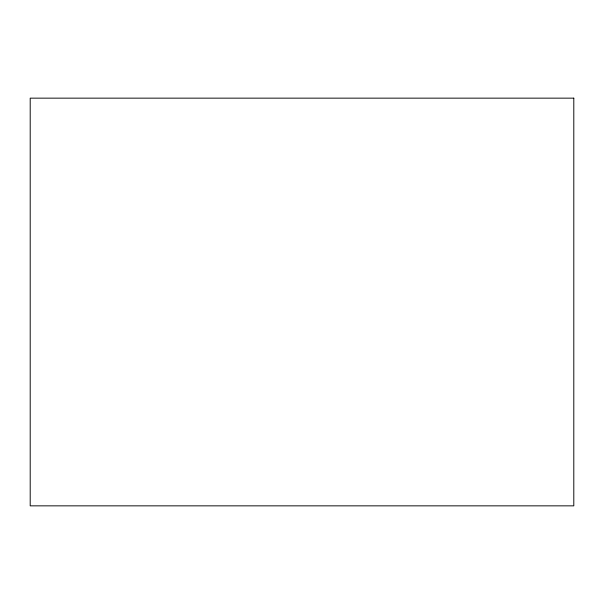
<?xml version="1.0" encoding="UTF-8"?>
<svg xmlns="http://www.w3.org/2000/svg" width="604" height="604" viewBox="0 0 604 604"><rect width="100%" height="100%" fill="white"/><g stroke="black" fill="none" stroke-linecap="round" stroke-linejoin="round"><path stroke-width="0.91" d="M573.8 98.15L30.2 98.15L30.2 505.85L573.8 505.85L573.8 98.15"/></g></svg>
